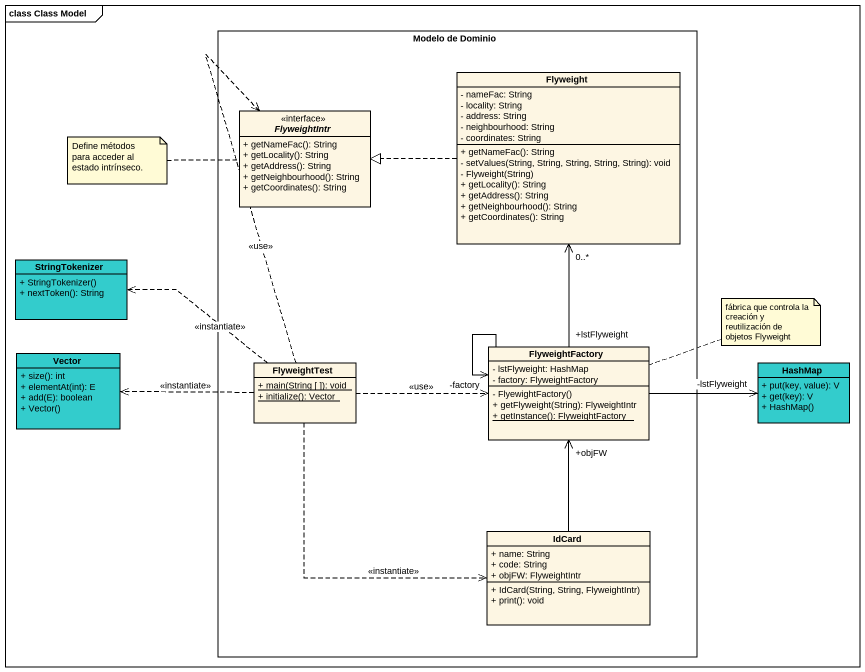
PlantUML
@startuml
mainframe class Class Model
hide circle
hide empty members
skinparam classAttributeIconSize 0
rectangle "Modelo de Dominio" as Modelo_de_Dominio {
  class Flyweight {
    - nameFac: String
    - locality: String
    - address: String
    - neighbourhood: String
    - coordinates: String
    + getNameFac(): String
    - setValues(String, String, String, String, String): void
    - Flyweight(String)
    + getLocality(): String
    + getAddress(): String
    + getNeighbourhood(): String
    + getCoordinates(): String
  }
  interface FlyweightIntr {
    + getNameFac(): String
    + getLocality(): String
    + getAddress(): String
    + getNeighbourhood(): String
    + getCoordinates(): String
  }
  class FlyweightTest {
    {static} + main(String [ ]): void
    {static} + initialize(): Vector
  }
  class FlyweightFactory {
    - lstFlyweight: HashMap
    - factory: FlyweightFactory
    - FlyewightFactory()
    + getFlyweight(String): FlyweightIntr
    {static} + getInstance(): FlyweightFactory
  }
  class IdCard {
    + name: String
    + code: String
    + objFW: FlyweightIntr
    + IdCard(String, String, FlyweightIntr)
    + print(): void
  }
}
class StringTokenizer #33CCCC {
  + StringTokenizer()
  + nextToken(): String
}
class Vector #33CCCC {
  + size(): int
  + elementAt(int): E
  + add(E): boolean
  + Vector()
}
class HashMap #33CCCC {
  + put(key, value): V
  + get(key): V
  + HashMap()
}
Flyweight .left.|> FlyweightIntr
Flyweight "0..*" <-- "+lstFlyweight" FlyweightFactory
FlyweightTest .up.> FlyweightIntr : <<use>>
FlyweightTest .left.> StringTokenizer : <<instantiate>>
FlyweightTest .left.> Vector : <<instantiate>>
FlyweightTest .right.> FlyweightFactory : <<use>>
FlyweightTest ..> IdCard : <<instantiate>>
FlyweightFactory --> "-factory" FlyweightFactory
FlyweightFactory -right-> "-lstFlyweight" HashMap
IdCard -up-> "+objFW" FlyweightFactory
note left of FlyweightIntr : Define métodos para acceder al estado intrínseco.
note right of FlyweightFactory : fábrica que controla la creación y reutilización de objetos Flyweight
@enduml
